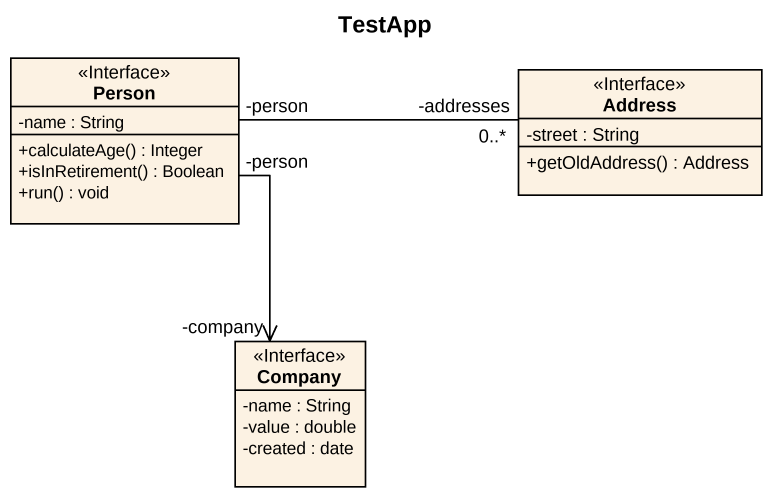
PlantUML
@startuml
title TestApp
hide circle
hide empty members
skinparam classAttributeIconSize 0
class "Person" as Person_ <<Interface>> {
  -name : String
  +calculateAge() : Integer
  +isInRetirement() : Boolean
  +run() : void
}
class Address <<Interface>> {
  -street : String
  +getOldAddress() : Address
}
class Company <<Interface>> {
  -name : String
  -value : double
  -created : date
}
Person_ "-person" -right- "0..*\n-addresses" Address
Person_ "-person" --> "-company" Company
@enduml
